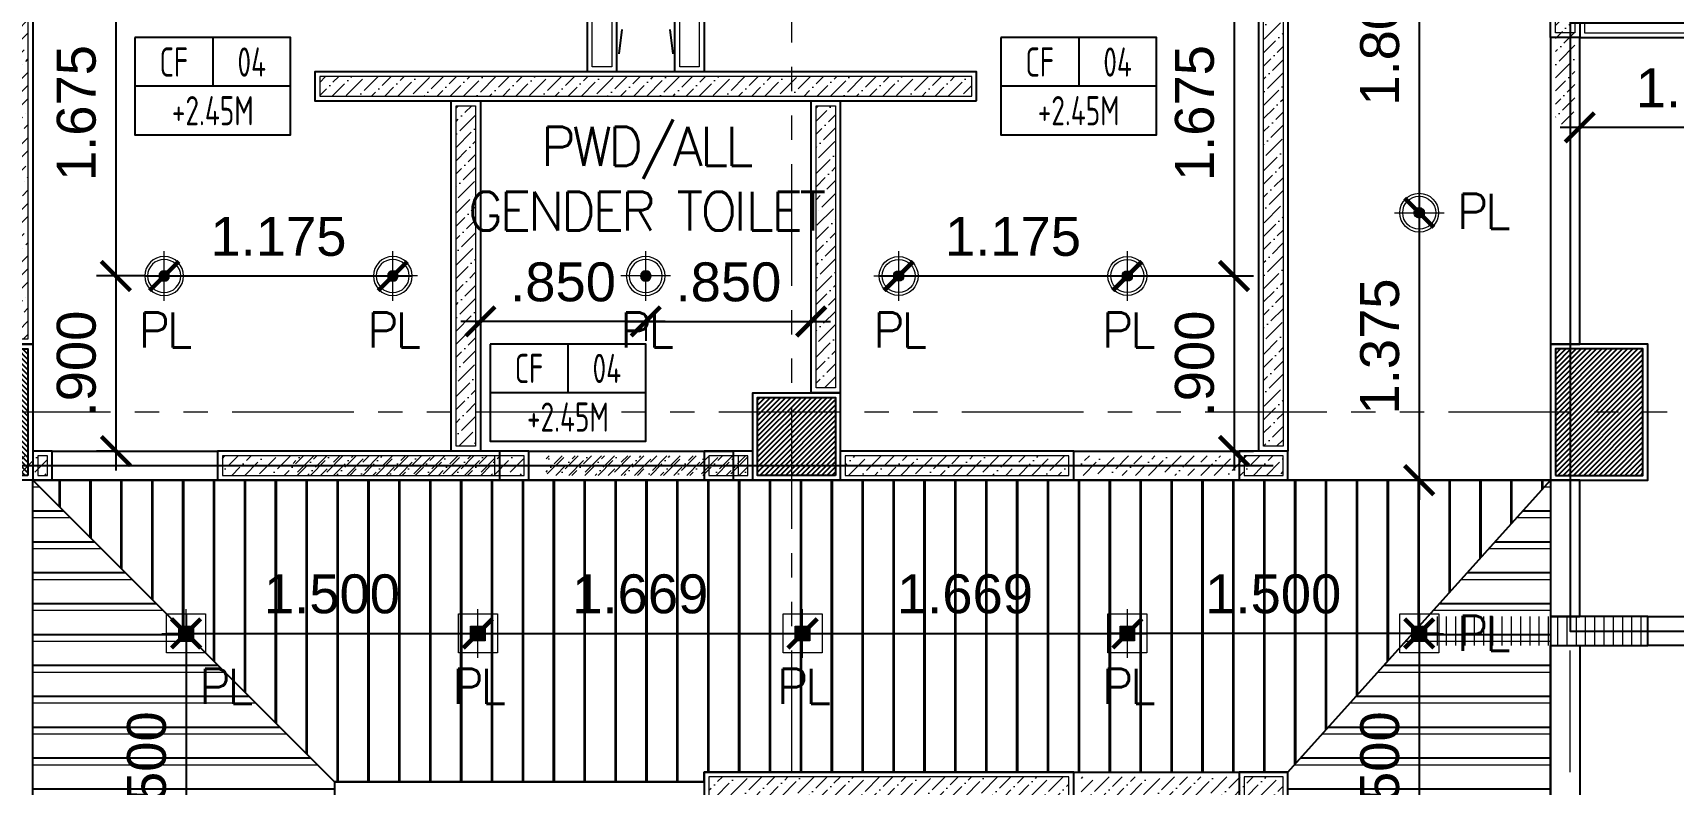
# Model space of a CAD drawing. Header units: metres. Extents: x -12400 to 1, y 0 to 106422.
# Drawn here: x -12153.85 to -12145.42, y 106348.32 to 106352.19 of the extents above; entities that cross this region are included whole.
import ezdxf
from ezdxf.enums import TextEntityAlignment as Align

# ---------------------------------------------------------------- set-up
doc = ezdxf.new("R2010")
doc.units = ezdxf.units.M
doc.header["$PDMODE"] = 35
doc.linetypes.add('PHANTOM2', pattern=[1.25, 0.625, -0.125, 0.125, -0.125, 0.125, -0.125])
for name, color, linetype, lineweight in [('A-DIM-100', 8, 'Continuous', 0), ('DIM 001', 251, 'Continuous', 13), ('HATCH', 250, 'Continuous', 5), ('LAYOUT', 1, 'Continuous', 20), ('LF 001', 51, 'Continuous', 20)]:
    doc.layers.add(name, color=color, linetype=linetype, lineweight=lineweight)
for name, color, linetype in [('C-SCHED', 1, 'Continuous'), ('E_FIX_LIGHT1', 2, 'Continuous'), ('lighting', 1, 'Continuous'), ('stone', 15, 'Continuous'), ('txt', 2, 'Continuous'), ('WALL', 7, 'Continuous')]:
    doc.layers.add(name, color=color, linetype=linetype)
doc.layers.add('GUIDELINES', color=206, linetype='Continuous', plot=False)
doc.styles.add('architxt', font='architxt.shx', dxfattribs={"width": 0.8})
doc.styles.add('DIMTXT-100', font='arial.ttf')
doc.styles.add('swis721', font='swiss.ttf')
doc.styles.add('T.25', font='romans.shx', dxfattribs={"height": 0.2})
doc.dimstyles.new('D-100', dxfattribs={"dimtxt": 0.2, "dimasz": 0.15, "dimexe": 0.1, "dimexo": 0.1, "dimgap": 0.1, "dimtad": 1, "dimdec": 3, "dimzin": 4, "dimdsep": 46, "dimtxsty": 'DIMTXT-100', "dimblk": 'ARCHTICK', "dimcen": 0.2, "dimdle": 0.1, "dimclrd": 8, "dimclre": 8, "dimclrt": 2, "dimadec": 0, "dimazin": 1, "dimtfac": 1, "dimtdec": 3, "dimtofl": 0, "dimtmove": 2, "dimatfit": 3, "dimfxl": 1, "dimarcsym": 0})
doc.dimstyles.new('DIM 200', dxfattribs={"dimtxt": 200, "dimasz": 1, "dimexe": 0, "dimexo": 40, "dimgap": 50, "dimtad": 1, "dimtoh": 1, "dimdec": 0, "dimlfac": 2, "dimtxsty": 'swis721', "dimblk": 'CIR', "dimcen": 0, "dimclrd": 155, "dimclre": 155, "dimclrt": 4, "dimadec": 0, "dimazin": 0, "dimtfac": 1, "dimtdec": 0, "dimtix": 1, "dimtmove": 1, "dimatfit": 3, "dimldrblk": 'CIR', "dimfxl": 0, "dimarcsym": 0})
pattern_1 = [(45, (12093.72419, -106406.766595), (0.02525697034, 0.092608891249), [0.1190625, -0.0238125, 0, -0.0238125])]
pattern_2 = [(90, (12032.95574, -106307.64346), (-0.15875, 0), [])]
pattern_3 = [(180, (12033.15182, -106307.64346), (-1e-17, -0.15875), [])]

# ---------------------------------------------------------------- blocks, each defined once
blk = doc.blocks.new('CIR')
at = {"color": 4}
blk.add_circle((0, 0), 50, dxfattribs=at)
blk = doc.blocks.new('A$C1B753C5A')
at = {"layer": 'WALL'}
h = blk.add_hatch(dxfattribs=at)
h.set_pattern_fill('ANSI31', color=250, scale=0.15)
h.set_pattern_definition([(45, (-1494.388103, 303.067724), (-0.01325825215, 0.01325825215), [])])
h.paths.add_polyline_path([(0.475, 0.675), (0.025, 0.675), (0.025, 0.025), (0.475, 0.025)])
at = {"color": 7}
blk.add_lwpolyline([(0, 0), (0.5, 0), (0.5, 0.7), (0, 0.7)], close=True, dxfattribs=at)
at = {"layer": 'stone', "color": 5}
blk.add_lwpolyline([(0.025, 0.025), (0.475, 0.025), (0.475, 0.675), (0.025, 0.675)], close=True, dxfattribs=at)
blk = doc.blocks.new('COLUMNS2F')
at = {"layer": 'WALL'}
h = blk.add_hatch(dxfattribs=at)
h.set_pattern_fill('ANSI31', color=250, scale=0.15)
h.set_pattern_definition([(45, (-1563.750208, 228.420836), (-0.0132582521472, 0.0132582521472), [])])
h.paths.add_polyline_path([(-12149.7294, 106338.925), (-12149.7294, 106339.325), (-12150.1294, 106339.325), (-12150.1294, 106338.925)])
at = {"color": 7}
blk.add_lwpolyline([(-12149.7044, 106338.9), (-12150.1544, 106338.9), (-12150.1544, 106339.35), (-12149.7044, 106339.35)], close=True, dxfattribs=at)
at = {"layer": 'stone', "color": 5}
blk.add_lwpolyline([(-12149.7294, 106338.925), (-12150.1294, 106338.925), (-12150.1294, 106339.325), (-12149.7294, 106339.325)], close=True, dxfattribs=at)
at = {"xscale": -1}
blk.add_blockref('A$C1B753C5A', (-12153.8544, 106338.9), dxfattribs=at)
blk.add_blockref('A$C1B753C5A', (-12146.0544, 106338.9))
blk = doc.blocks.new('*U1218')
at = {"layer": 'HATCH'}
h = blk.add_hatch(dxfattribs=at)
h.set_pattern_fill('ANSI31', color=256, scale=0.015, angle=45)
h.set_pattern_definition([(90, (12091.77419, -106406.416595), (-0.047625, 0), [])])
h.paths.add_polyline_path([(-0.5875, 0.15), (-0.5875, 0), (0.5, 0), (0.5, 0.15)])
at = {"color": 3}
blk.add_lwpolyline([(0.5, 0), (0.5, 0.15), (0, 0.15), (0, 0)], close=True, dxfattribs=at)
blk = doc.blocks.new('*U1748')
at = {"layer": 'HATCH'}
h = blk.add_hatch(dxfattribs=at)
h.set_pattern_fill('ANSI36', color=256, scale=0.015)
h.set_pattern_definition([(45, (12092.77419, -106406.766595), (0.02525697034, 0.092608891249), [0.1190625, -0.0238125, 0, -0.0238125])])
h.paths.add_polyline_path([(0.025, 0.125), (0.025, 0.025), (1.475, 0.025), (1.475, 0.125)])
at = {"color": 4}
blk.add_lwpolyline([(1.5, 0), (1.5, 0.15), (0, 0.15), (0, 0)], close=True, dxfattribs=at)
at = {"layer": 'HATCH'}
blk.add_lwpolyline([(1.475, 0.025), (1.475, 0.125), (0.025, 0.125), (0.025, 0.025)], close=True, dxfattribs=at)
blk = doc.blocks.new('*U1735')
at = {"layer": 'HATCH'}
h = blk.add_hatch(dxfattribs=at)
h.set_pattern_fill('ANSI36', color=256, scale=0.015)
h.set_pattern_definition([(45, (12093.07419, -106406.766595), (0.02525697034, 0.092608891249), [0.1190625, -0.0238125, 0, -0.0238125])])
h.paths.add_polyline_path([(0.025, 0.125), (0.025, 0.025), (1.775, 0.025), (1.775, 0.125)])
at = {"color": 4}
blk.add_lwpolyline([(1.8, 0), (1.8, 0.15), (0, 0.15), (0, 0)], close=True, dxfattribs=at)
at = {"layer": 'HATCH'}
blk.add_lwpolyline([(1.775, 0.025), (1.775, 0.125), (0.025, 0.125), (0.025, 0.025)], close=True, dxfattribs=at)
blk = doc.blocks.new('*U1732')
at = {"layer": 'HATCH'}
h = blk.add_hatch(dxfattribs=at)
h.set_pattern_fill('ANSI36', color=256, scale=0.015)
h.set_pattern_definition([(45, (12095.67419, -106406.766595), (0.02525697034, 0.092608891249), [0.1190625, -0.0238125, 0, -0.0238125])])
h.paths.add_polyline_path([(0.025, 0.125), (0.025, 0.025), (4.375, 0.025), (4.375, 0.125)])
at = {"color": 4}
blk.add_lwpolyline([(4.4, 0), (4.4, 0.15), (0, 0.15), (0, 0)], close=True, dxfattribs=at)
at = {"layer": 'HATCH'}
blk.add_lwpolyline([(4.375, 0.025), (4.375, 0.125), (0.025, 0.125), (0.025, 0.025)], close=True, dxfattribs=at)
blk = doc.blocks.new('*U1733')
at = {"layer": 'HATCH'}
h = blk.add_hatch(dxfattribs=at)
h.set_pattern_fill('ANSI36', color=256, scale=0.015)
h.set_pattern_definition([(45, (12092.47419, -106406.766595), (0.02525697034, 0.092608891249), [0.1190625, -0.0238125, 0, -0.0238125])])
h.paths.add_polyline_path([(0.025, 0.125), (0.025, 0.025), (1.175, 0.025), (1.175, 0.125)])
at = {"color": 4}
blk.add_lwpolyline([(1.2, 0), (1.2, 0.15), (0, 0.15), (0, 0)], close=True, dxfattribs=at)
at = {"layer": 'HATCH'}
blk.add_lwpolyline([(1.175, 0.025), (1.175, 0.125), (0.025, 0.125), (0.025, 0.025)], close=True, dxfattribs=at)
blk = doc.blocks.new('*U611')
at = {"layer": 'HATCH'}
h = blk.add_hatch(dxfattribs=at)
h.set_pattern_fill('ANSI36', color=256, scale=0.015)
h.set_pattern_definition([(45, (12091.52419, -106406.766595), (0.02525697034, 0.092608891249), [0.1190625, -0.0238125, 0, -0.0238125])])
h.paths.add_polyline_path([(-0.8125, 0.125), (-0.8125, 0.025), (0.225, 0.025), (0.225, 0.125)])
at = {"color": 4}
blk.add_lwpolyline([(0.25, 0), (0.25, 0.15), (0, 0.15), (0, 0)], close=True, dxfattribs=at)
at = {"layer": 'HATCH'}
blk.add_lwpolyline([(0.225, 0.025), (0.225, 0.125), (0.025, 0.125), (0.025, 0.025)], close=True, dxfattribs=at)
blk = doc.blocks.new('*U1220')
at = {"layer": 'HATCH'}
h = blk.add_hatch(dxfattribs=at)
h.set_pattern_fill('ANSI36', color=256, scale=0.015)
h.set_pattern_definition(pattern_1)
h.paths.add_polyline_path([(1.3875, 0.125), (1.3875, 0.025), (2.425, 0.025), (2.425, 0.125)])
at = {"color": 4}
blk.add_lwpolyline([(2.45, 0), (2.45, 0.15), (0, 0.15), (0, 0)], close=True, dxfattribs=at)
at = {"layer": 'HATCH'}
blk.add_lwpolyline([(2.425, 0.025), (2.425, 0.125), (0.025, 0.125), (0.025, 0.025)], close=True, dxfattribs=at)
blk = doc.blocks.new('*U1214')
at = {"layer": 'HATCH'}
h = blk.add_hatch(dxfattribs=at)
h.set_pattern_fill('ANSI36', color=256, scale=0.015)
h.set_pattern_definition(pattern_1)
h.paths.add_polyline_path([(1.3875, 0.125), (1.3875, 0.025), (2.425, 0.025), (2.425, 0.125)])
at = {"color": 4}
blk.add_lwpolyline([(2.45, 0), (2.45, 0.15), (0, 0.15), (0, 0)], close=True, dxfattribs=at)
at = {"layer": 'HATCH'}
blk.add_lwpolyline([(2.425, 0.025), (2.425, 0.125), (0.025, 0.125), (0.025, 0.025)], close=True, dxfattribs=at)
blk = doc.blocks.new('*U1734')
at = {"layer": 'HATCH'}
h = blk.add_hatch(dxfattribs=at)
h.set_pattern_fill('ANSI36', color=256, scale=0.015)
h.set_pattern_definition([(45, (12094.67419, -106406.766595), (0.02525697034, 0.092608891249), [0.1190625, -0.0238125, 0, -0.0238125])])
h.paths.add_polyline_path([(0.025, 0.125), (0.025, 0.025), (3.375, 0.025), (3.375, 0.125)])
at = {"color": 4}
blk.add_lwpolyline([(3.4, 0), (3.4, 0.15), (0, 0.15), (0, 0)], close=True, dxfattribs=at)
at = {"layer": 'HATCH'}
blk.add_lwpolyline([(3.375, 0.025), (3.375, 0.125), (0.025, 0.125), (0.025, 0.025)], close=True, dxfattribs=at)
blk = doc.blocks.new('*U1215')
at = {"layer": 'HATCH'}
h = blk.add_hatch(dxfattribs=at)
h.set_pattern_fill('ANSI36', color=256, scale=0.015)
h.set_pattern_definition([(45, (12092.72419, -106406.766595), (0.02525697034, 0.092608891249), [0.1190625, -0.0238125, 0, -0.0238125])])
h.paths.add_polyline_path([(0.3875, 0.125), (0.3875, 0.025), (1.425, 0.025), (1.425, 0.125)])
at = {"color": 4}
blk.add_lwpolyline([(1.45, 0), (1.45, 0.15), (0, 0.15), (0, 0)], close=True, dxfattribs=at)
at = {"layer": 'HATCH'}
blk.add_lwpolyline([(1.425, 0.025), (1.425, 0.125), (0.025, 0.125), (0.025, 0.025)], close=True, dxfattribs=at)
blk = doc.blocks.new('*U615')
at = {"layer": 'HATCH'}
h = blk.add_hatch(dxfattribs=at)
h.set_pattern_fill('ANSI36', color=256, scale=0.015)
h.set_pattern_definition([(45, (12091.37419, -106406.766595), (0.02525697034, 0.092608891249), [0.1190625, -0.0238125, 0, -0.0238125])])
h.paths.add_polyline_path([(-0.9625, 0.125), (-0.9625, 0.025), (0.075, 0.025), (0.075, 0.125)])
at = {"color": 4}
blk.add_lwpolyline([(0.1, 0), (0.1, 0.15), (0, 0.15), (0, 0)], close=True, dxfattribs=at)
at = {"layer": 'HATCH'}
blk.add_lwpolyline([(0.075, 0.025), (0.075, 0.125), (0.025, 0.125), (0.025, 0.025)], close=True, dxfattribs=at)
blk = doc.blocks.new('*U1966')
at = {"layer": 'HATCH'}
h = blk.add_hatch(dxfattribs=at)
h.set_pattern_fill('ANSI36', color=256, scale=0.015)
h.set_pattern_definition([(45, (12095.32419, -106406.766595), (0.02525697034, 0.092608891249), [0.1190625, -0.0238125, 0, -0.0238125])])
h.paths.add_polyline_path([(0.025, 0.125), (0.025, 0.025), (4.025, 0.025), (4.025, 0.125)])
at = {"color": 4}
blk.add_lwpolyline([(4.05, 0), (4.05, 0.15), (0, 0.15), (0, 0)], close=True, dxfattribs=at)
at = {"layer": 'HATCH'}
blk.add_lwpolyline([(4.025, 0.025), (4.025, 0.125), (0.025, 0.125), (0.025, 0.025)], close=True, dxfattribs=at)
blk = doc.blocks.new('*U1224')
at = {"layer": 'HATCH'}
h = blk.add_hatch(dxfattribs=at)
h.set_pattern_fill('ANSI36', color=256, scale=0.015)
h.set_pattern_definition([(45, (12095.79919, -106406.766595), (0.02525697034, 0.092608891249), [0.1190625, -0.0238125, 0, -0.0238125])])
h.paths.add_polyline_path([(3.4625, 0.125), (3.4625, 0.025), (4.5, 0.025), (4.5, 0.125)])
at = {"color": 4}
blk.add_lwpolyline([(4.525, 0), (4.525, 0.15), (0, 0.15), (0, 0)], close=True, dxfattribs=at)
at = {"layer": 'HATCH'}
blk.add_lwpolyline([(4.5, 0.025), (4.5, 0.125), (0.025, 0.125), (0.025, 0.025)], close=True, dxfattribs=at)
blk = doc.blocks.new('*U1213')
at = {"layer": 'HATCH'}
h = blk.add_hatch(dxfattribs=at)
h.set_pattern_fill('ANSI36', color=256, scale=0.015)
h.set_pattern_definition([(45, (12091.89119, -106406.766595), (0.02525697034, 0.092608891249), [0.1190625, -0.0238125, 0, -0.0238125])])
h.paths.add_polyline_path([(-0.4455, 0.125), (-0.4455, 0.025), (0.592, 0.025), (0.592, 0.125)])
at = {"color": 4}
blk.add_lwpolyline([(0.617, 0), (0.617, 0.15), (0, 0.15), (0, 0)], close=True, dxfattribs=at)
at = {"layer": 'HATCH'}
blk.add_lwpolyline([(0.592, 0.025), (0.592, 0.125), (0.025, 0.125), (0.025, 0.025)], close=True, dxfattribs=at)
blk = doc.blocks.new('*U1736')
at = {"layer": 'HATCH'}
h = blk.add_hatch(dxfattribs=at)
h.set_pattern_fill('ANSI36', color=256, scale=0.015)
h.set_pattern_definition([(45, (12092.87419, -106406.766595), (0.02525697034, 0.092608891249), [0.1190625, -0.0238125, 0, -0.0238125])])
h.paths.add_polyline_path([(0.025, 0.125), (0.025, 0.025), (1.575, 0.025), (1.575, 0.125)])
at = {"color": 4}
blk.add_lwpolyline([(1.6, 0), (1.6, 0.15), (0, 0.15), (0, 0)], close=True, dxfattribs=at)
at = {"layer": 'HATCH'}
blk.add_lwpolyline([(1.575, 0.025), (1.575, 0.125), (0.025, 0.125), (0.025, 0.025)], close=True, dxfattribs=at)
blk = doc.blocks.new('*U1749')
at = {"layer": 'HATCH'}
h = blk.add_hatch(dxfattribs=at)
h.set_pattern_fill('ANSI36', color=256, scale=0.015)
h.set_pattern_definition([(45, (12093.17419, -106406.766595), (0.02525697034, 0.092608891249), [0.1190625, -0.0238125, 0, -0.0238125])])
h.paths.add_polyline_path([(0.025, 0.125), (0.025, 0.025), (1.875, 0.025), (1.875, 0.125)])
at = {"color": 4}
blk.add_lwpolyline([(1.9, 0), (1.9, 0.15), (0, 0.15), (0, 0)], close=True, dxfattribs=at)
at = {"layer": 'HATCH'}
blk.add_lwpolyline([(1.875, 0.025), (1.875, 0.125), (0.025, 0.125), (0.025, 0.025)], close=True, dxfattribs=at)
blk = doc.blocks.new('*U1961')
at = {"layer": 'LF 001', "lineweight": 20, "ltscale": 1500}
blk.add_hatch(color=256, dxfattribs=at).paths.add_polyline_path([(-0.0375, 0.0375), (0.0375, 0.0375), (0.0375, -0.0375), (-0.0375, -0.0375)])
at = {"layer": 'LF 001', "ltscale": 1500}
blk.add_lwpolyline([(-0.1, 0.1), (0.1, 0.1), (0.1, -0.1), (-0.1, -0.1)], close=True, dxfattribs=at)
at = {"layer": 'LF 001', "color": 76, "lineweight": 18, "ltscale": 1500}
for points in [[(0, 0.125), (0, -0.125)], [(-0.125, 0), (0.125, 0)]]:
    blk.add_lwpolyline(points, dxfattribs=at)
at = {"layer": 'LF 001', "lineweight": 20, "ltscale": 1500}
blk.add_lwpolyline([(-0.0375, 0.0375), (0.0375, 0.0375), (0.0375, -0.0375), (-0.0375, -0.0375)], close=True, dxfattribs=at)
blk = doc.blocks.new('A$Ce30c4869')
h = blk.add_hatch()
h.set_pattern_fill('ANSI31', color=8, scale=0.05, angle=45)
h.set_pattern_definition(pattern_2)
h.paths.add_polyline_path([(18, 14.25), (10.2, 14.25), (11.75, 12.7), (13.65, 12.7), (13.65, 12.75), (16.65, 12.75)])
h = blk.add_hatch()
h.set_pattern_fill('ANSI31', color=8, scale=0.05, angle=135)
h.set_pattern_definition(pattern_3)
h.paths.add_polyline_path([(18, 14.25), (16.65, 12.75), (16.65, 8.3), (18, 6.45)])
h.paths.add_polyline_path([(11.75, 12.7), (10.2, 14.25), (10.2, 6.45), (11.75, 8.35)])
at = {"color": 8, "linetype": 'PHANTOM2'}
for points in [[(13.2, 18.8), (13.5, 16.35)], [(13.5, 18.8), (13.2, 16.35)]]:
    blk.add_lwpolyline(points, dxfattribs=at)
at = {"color": 1}
for points in [[(18.15, 16.525), (18, 16.525), (18, 14.95), (18.15, 14.95)], [(10.3, 14.4), (11.15, 14.4), (11.15, 14.25), (10.3, 14.25)], [(12.75, 14.4), (13.8, 14.4), (13.8, 14.25), (12.75, 14.25)], [(15.55, 14.4), (16.4, 14.4), (16.4, 14.25), (15.55, 14.25)], [(10.2, 14.25), (18, 14.25), (18, 6.45), (10.2, 6.45)], [(18.15, 14.25), (18, 14.25), (18, 13.55), (18.15, 13.55)], [(18.15, 14.25), (18, 14.25), (18, 13.55), (18.15, 13.55)], [(18.5, 13.55), (19.35, 13.55), (19.35, 13.4), (18.5, 13.4)], [(18, 13.4), (18.15, 13.4), (18.15, 10.7), (18, 10.7)], [(15.55, 12.75), (16.4, 12.75), (16.4, 12.6), (15.55, 12.6)]]:
    blk.add_lwpolyline(points, close=True, dxfattribs=at)
at = {"color": 8}
for points in [[(10.2, 14.25), (11.75, 12.7), (13.65, 12.7), (13.65, 12.75), (16.65, 12.75), (18, 14.25)], [(11.75, 8.35), (10.2, 6.45), (10.2, 14.25), (11.75, 12.7)], [(18, 14.25), (18, 6.45), (16.65, 8.3), (16.65, 12.75)]]:
    blk.add_lwpolyline(points, close=True, dxfattribs=at)
at = {"color": 1, "linetype": 'Continuous', "ltscale": 0.05}
blk.add_lwpolyline([(13.65, 12.7), (11.75, 12.7), (11.75, 8.35), (13.65, 8.35)], dxfattribs=at)
at = {"layer": 'GUIDELINES'}
blk.add_lwpolyline([(22.6, 16.6), (18.1, 16.6), (18.1, 13.475), (22.6, 13.475)], close=True, dxfattribs=at)
blk.add_lwpolyline([(10.125, 14.325), (16.575, 14.325)], dxfattribs=at)
for name, p in [('COLUMNS2F', (12164.0544, -106324.65)), ('*U1224', (18.15, 16.525)), ('*U1734', (11.65, 16.2)), ('*U615', (10.2, 14.25)), ('*U615', (10.2, 14.25)), ('*U1215', (11.15, 14.25)), ('*U1736', (11.15, 14.25)), ('*U611', (13.65, 14.25)), ('*U615', (13.8, 14.25)), ('*U1733', (14.35, 14.25)), ('*U1733', (14.35, 14.25)), ('*U611', (16.4, 14.25)), ('*U611', (16.4, 14.25)), ('*U1218', (18, 13.4)), ('*U1749', (13.65, 12.6)), ('*U611', (16.4, 12.6))]:
    blk.add_blockref(name, p)
at = {"xscale": -1, "rotation": 270}
for name, p in [('*U1966', (10.05, 14.95)), ('*U1220', (13.05, 16.35)), ('*U1214', (13.5, 16.35)), ('*U1732', (16.5, 14.4)), ('*U1213', (18, 16.525)), ('*U1735', (12.35, 14.4)), ('*U1748', (14.2, 14.7))]:
    blk.add_blockref(name, p, dxfattribs=at)
at = {"layer": 'E_FIX_LIGHT1', "rotation": 90}
for p in [(10.9875, 13.4625), (12.4875, 13.4625), (14.1562, 13.4625), (15.825, 13.4625), (17.325, 13.4625)]:
    blk.add_blockref('*U1961', p, dxfattribs=at)
blk = doc.blocks.new('L1')
at = {"layer": 'LF 001', "lineweight": 20, "ltscale": 1500}
h = blk.add_hatch(color=256, dxfattribs=at)
edge = h.paths.add_edge_path()
edge.add_arc((0, 0), 0.0319, 0, 360)
at = {"layer": 'LF 001', "ltscale": 1500}
blk.add_lwpolyline([(-0.1, 0, -1), (0.1, 0, -1)], format="xyb", close=True, dxfattribs=at)
at = {"layer": 'LF 001', "color": 76, "lineweight": 18, "ltscale": 1500}
for points in [[(0, 0.15), (0, -0.15)], [(-0.15, 0), (0.15, 0)]]:
    blk.add_lwpolyline(points, dxfattribs=at)
at = {"layer": 'LF 001', "lineweight": 20, "ltscale": 1500}
blk.add_circle((0, 0), 0.0319, dxfattribs=at)
blk = doc.blocks.new('LO')
at = {"layer": 'LAYOUT', "xscale": 1000, "yscale": 1000, "zscale": 1000}
blk.add_blockref('L1', (0, 0), dxfattribs=at)
blk = doc.blocks.new('*U1960')
at = {"layer": 'LF 001', "ltscale": 1500}
blk.add_circle((0, 0), 0.0999, dxfattribs=at)
at = {"layer": 'lighting', "xscale": 0.0008492979043710491, "yscale": 0.0008492979043710491, "zscale": 0.0008492979043710491}
blk.add_blockref('LO', (0, 0), dxfattribs=at)
blk = doc.blocks.new('A$C1aea4ed3')
h = blk.add_hatch()
h.set_pattern_fill('ANSI31', color=8, scale=0.05, angle=45)
h.set_pattern_definition(pattern_2)
h.paths.add_polyline_path([(18, 14.25), (10.2, 14.25), (11.75, 12.7), (13.65, 12.7), (13.65, 12.75), (16.65, 12.75)])
h = blk.add_hatch()
h.set_pattern_fill('ANSI31', color=8, scale=0.05, angle=135)
h.set_pattern_definition(pattern_3)
h.paths.add_polyline_path([(18, 14.25), (16.65, 12.75), (16.65, 8.3), (18, 6.45)])
h.paths.add_polyline_path([(11.75, 12.7), (10.2, 14.25), (10.2, 6.45), (11.75, 8.35)])
at = {"color": 8}
blk.add_lwpolyline([(10.2, 14.25), (11.75, 12.7), (13.65, 12.7), (13.65, 12.75), (16.65, 12.75), (18, 14.25)], close=True, dxfattribs=at)
at = {"layer": 'E_FIX_LIGHT1', "rotation": 90}
for name, p in [('*U1960', (17.325, 15.625)), ('*U1960', (14.65, 15.3)), ('*U1960', (15.825, 15.3)), ('*U1961', (10.9875, 13.4625)), ('*U1961', (12.4875, 13.4625)), ('*U1961', (14.1562, 13.4625)), ('*U1961', (15.825, 13.4625)), ('*U1961', (17.325, 13.4625))]:
    blk.add_blockref(name, p, dxfattribs=at)
at = {"layer": 'E_FIX_LIGHT1', "xscale": -1, "rotation": 270}
for p in [(10.875, 15.3), (12.05, 15.3), (13.35, 15.3)]:
    blk.add_blockref('*U1960', p, dxfattribs=at)
at = {"layer": 'txt', "color": 6, "linetype": 'Continuous', "char_height": 0.18, "attachment_point": 5, "style": 'T.25'}
for insert in [(17.65, 15.6324), (10.875, 15.0226), (12.05, 15.0226), (13.35, 15.0226), (14.65, 15.0226), (15.825, 15.0226), (17.65, 13.4625), (11.1875, 13.1902), (12.4875, 13.1902), (14.1562, 13.1902), (15.825, 13.1902)]:
    blk.add_mtext_dynamic_manual_height_columns('{\\T0.9;PL}', width=0.645305, gutter_width=0.001, heights=[0], dxfattribs=dict(at, insert=insert))
blk = doc.blocks.new('_ArchTick')
at = {"color": 0, "linetype": 'ByBlock', "const_width": 0.15}
blk.add_lwpolyline([(-0.5, -0.5), (0.5, 0.5)], dxfattribs=at)
blk = doc.blocks.new('*D1282')
at = {"layer": 'DEFPOINTS', "color": 0, "transparency": 16777216}
for p in [(-12145.9044, 106351.7001), (-12145.9044, 106351.374), (-12144.6294, 106351.274)]:
    blk.add_point(p, dxfattribs=at)
at = {"layer": 'DIM 001', "color": 8, "lineweight": -2, "transparency": 16777216}
for p, q in [((-12145.9044, 106351.474), (-12145.9044, 106351.8001)), ((-12144.6294, 106351.374), (-12144.6294, 106351.8001)), ((-12144.5294, 106351.7001), (-12146.0044, 106351.7001))]:
    blk.add_line(p, q, dxfattribs=at)
at = {"layer": 'DIM 001', "color": 8, "lineweight": -2, "transparency": 16777216, "xscale": 0.15, "yscale": 0.15, "zscale": 0.15, "rotation": 180}
blk.add_blockref('_ArchTick', (-12145.9044, 106351.7001), dxfattribs=at)
at = {"layer": 'DIM 001', "color": 8, "lineweight": -2, "transparency": 16777216, "xscale": 0.15, "yscale": 0.15, "zscale": 0.15}
blk.add_blockref('_ArchTick', (-12144.6294, 106351.7001), dxfattribs=at)
at = {"layer": 'DIM 001', "color": 2, "transparency": 16777216, "insert": (-12145.2669, 106351.9023), "char_height": 0.2, "attachment_point": 5, "style": 'DIMTXT-100'}
blk.add_mtext('1.275', dxfattribs=at)
blk = doc.blocks.new('*D1329')
at = {"layer": 'DEFPOINTS', "color": 0, "transparency": 16777216}
for p in [(-12153.1794, 106352.6115), (-12153.4277, 106350.9365), (-12153.1794, 106350.9365)]:
    blk.add_point(p, dxfattribs=at)
at = {"layer": 'DIM 001', "color": 8, "lineweight": -2, "transparency": 16777216}
for p, q in [((-12153.4277, 106352.7115), (-12153.4277, 106350.8365)), ((-12153.2794, 106352.6115), (-12153.5277, 106352.6115)), ((-12153.2794, 106350.9365), (-12153.5277, 106350.9365))]:
    blk.add_line(p, q, dxfattribs=at)
at = {"layer": 'DIM 001', "color": 8, "lineweight": -2, "transparency": 16777216, "xscale": 0.15, "yscale": 0.15, "zscale": 0.15}
for p, rotation in [((-12153.4277, 106352.6115), 90), ((-12153.4277, 106350.9365), 270)]:
    blk.add_blockref('_ArchTick', p, dxfattribs=dict(at, rotation=rotation))
at = {"layer": 'DIM 001', "color": 2, "transparency": 16777216, "insert": (-12153.6298, 106351.774), "char_height": 0.2, "attachment_point": 5, "rotation": 90, "style": 'DIMTXT-100'}
blk.add_mtext('1.675', dxfattribs=at)
blk = doc.blocks.new('*D1330')
at = {"layer": 'DEFPOINTS', "color": 0, "transparency": 16777216}
for p in [(-12153.1794, 106350.9365), (-12153.4277, 106350.0365), (-12153.3294, 106350.0365)]:
    blk.add_point(p, dxfattribs=at)
at = {"layer": 'DIM 001', "color": 8, "lineweight": -2, "transparency": 16777216}
for p, q in [((-12153.4277, 106351.0365), (-12153.4277, 106349.9365)), ((-12153.2794, 106350.9365), (-12153.5277, 106350.9365)), ((-12153.4294, 106350.0365), (-12153.5277, 106350.0365))]:
    blk.add_line(p, q, dxfattribs=at)
at = {"layer": 'DIM 001', "color": 8, "lineweight": -2, "transparency": 16777216, "xscale": 0.15, "yscale": 0.15, "zscale": 0.15}
for p, rotation in [((-12153.4277, 106350.9365), 90), ((-12153.4277, 106350.0365), 270)]:
    blk.add_blockref('_ArchTick', p, dxfattribs=dict(at, rotation=rotation))
at = {"layer": 'DIM 001', "color": 2, "transparency": 16777216, "insert": (-12153.6298, 106350.4865), "char_height": 0.2, "attachment_point": 5, "rotation": 90, "style": 'DIMTXT-100'}
blk.add_mtext('.900', dxfattribs=at)
blk = doc.blocks.new('*D1253')
at = {"layer": 'DEFPOINTS', "color": 0, "transparency": 16777216}
for p in [(-12148.2294, 106352.6115), (-12148.2294, 106350.9365), (-12147.6812, 106350.9365)]:
    blk.add_point(p, dxfattribs=at)
at = {"layer": 'DIM 001', "color": 8, "lineweight": -2, "transparency": 16777216}
for p, q in [((-12147.6812, 106352.7115), (-12147.6812, 106350.8365)), ((-12148.1294, 106352.6115), (-12147.5812, 106352.6115)), ((-12148.1294, 106350.9365), (-12147.5812, 106350.9365))]:
    blk.add_line(p, q, dxfattribs=at)
at = {"layer": 'DIM 001', "color": 8, "lineweight": -2, "transparency": 16777216, "xscale": 0.15, "yscale": 0.15, "zscale": 0.15}
for p, rotation in [((-12147.6812, 106352.6115), 90), ((-12147.6812, 106350.9365), 270)]:
    blk.add_blockref('_ArchTick', p, dxfattribs=dict(at, rotation=rotation))
at = {"layer": 'DIM 001', "color": 2, "transparency": 16777216, "insert": (-12147.8833, 106351.774), "char_height": 0.2, "attachment_point": 5, "rotation": 90, "style": 'DIMTXT-100'}
blk.add_mtext('1.675', dxfattribs=at)
blk = doc.blocks.new('*D1254')
at = {"layer": 'DEFPOINTS', "color": 0, "transparency": 16777216}
for p in [(-12148.2294, 106350.9365), (-12148.0794, 106350.0365), (-12147.6812, 106350.0365)]:
    blk.add_point(p, dxfattribs=at)
at = {"layer": 'DIM 001', "color": 8, "lineweight": -2, "transparency": 16777216}
for p, q in [((-12147.6812, 106351.0365), (-12147.6812, 106349.9365)), ((-12148.1294, 106350.9365), (-12147.5812, 106350.9365)), ((-12147.9794, 106350.0365), (-12147.5812, 106350.0365))]:
    blk.add_line(p, q, dxfattribs=at)
at = {"layer": 'DIM 001', "color": 8, "lineweight": -2, "transparency": 16777216, "xscale": 0.15, "yscale": 0.15, "zscale": 0.15}
for p, rotation in [((-12147.6812, 106350.9365), 90), ((-12147.6812, 106350.0365), 270)]:
    blk.add_blockref('_ArchTick', p, dxfattribs=dict(at, rotation=rotation))
at = {"layer": 'DIM 001', "color": 2, "transparency": 16777216, "insert": (-12147.8833, 106350.4865), "char_height": 0.2, "attachment_point": 5, "rotation": 90, "style": 'DIMTXT-100'}
blk.add_mtext('.900', dxfattribs=at)
blk = doc.blocks.new('*D1332')
at = {"layer": 'DEFPOINTS', "color": 0, "transparency": 16777216}
for p in [(-12146.7294, 106353.0615), (-12146.7294, 106351.2615), (-12146.7294, 106351.2615)]:
    blk.add_point(p, dxfattribs=at)
at = {"layer": 'DIM 001', "color": 8, "lineweight": -2, "transparency": 16777216}
blk.add_line((-12146.7294, 106353.1615), (-12146.7294, 106351.1615), dxfattribs=at)
at = {"layer": 'DIM 001', "color": 8, "lineweight": -2, "transparency": 16777216, "xscale": 0.15, "yscale": 0.15, "zscale": 0.15}
for p, rotation in [((-12146.7294, 106353.0615), 90), ((-12146.7294, 106351.2615), 270)]:
    blk.add_blockref('_ArchTick', p, dxfattribs=dict(at, rotation=rotation))
at = {"layer": 'DIM 001', "color": 2, "transparency": 16777216, "insert": (-12146.9315, 106352.1615), "char_height": 0.2, "attachment_point": 5, "rotation": 90, "style": 'DIMTXT-100'}
blk.add_mtext('1.800', dxfattribs=at)
blk = doc.blocks.new('*D1333')
at = {"layer": 'DEFPOINTS', "color": 0, "transparency": 16777216}
for p in [(-12146.7294, 106351.2615), (-12146.7294, 106349.8865), (-12146.7294, 106349.8865)]:
    blk.add_point(p, dxfattribs=at)
at = {"layer": 'DIM 001', "color": 8, "lineweight": -2, "transparency": 16777216}
blk.add_line((-12146.7294, 106351.3615), (-12146.7294, 106349.7865), dxfattribs=at)
at = {"layer": 'DIM 001', "color": 8, "lineweight": -2, "transparency": 16777216, "xscale": 0.15, "yscale": 0.15, "zscale": 0.15}
for p, rotation in [((-12146.7294, 106351.2615), 90), ((-12146.7294, 106349.8865), 270)]:
    blk.add_blockref('_ArchTick', p, dxfattribs=dict(at, rotation=rotation))
at = {"layer": 'DIM 001', "color": 2, "transparency": 16777216, "insert": (-12146.9316, 106350.574), "char_height": 0.2, "attachment_point": 5, "rotation": 90, "style": 'DIMTXT-100'}
blk.add_mtext('1.375', dxfattribs=at)
blk = doc.blocks.new('*D1335')
at = {"layer": 'DEFPOINTS', "color": 0, "transparency": 16777216}
for p in [(-12151.5544, 106350.8091), (-12150.7044, 106350.8091), (-12151.5544, 106350.7028)]:
    blk.add_point(p, dxfattribs=at)
at = {"layer": 'DIM 001', "color": 8, "lineweight": -2, "transparency": 16777216}
for p, q in [((-12150.6044, 106350.7028), (-12151.6544, 106350.7028)), ((-12151.5544, 106350.7091), (-12151.5544, 106350.6028)), ((-12150.7044, 106350.7091), (-12150.7044, 106350.6028))]:
    blk.add_line(p, q, dxfattribs=at)
at = {"layer": 'DIM 001', "color": 8, "lineweight": -2, "transparency": 16777216, "xscale": 0.15, "yscale": 0.15, "zscale": 0.15, "rotation": 180}
blk.add_blockref('_ArchTick', (-12151.5544, 106350.7028), dxfattribs=at)
at = {"layer": 'DIM 001', "color": 8, "lineweight": -2, "transparency": 16777216, "xscale": 0.15, "yscale": 0.15, "zscale": 0.15}
blk.add_blockref('_ArchTick', (-12150.7044, 106350.7028), dxfattribs=at)
at = {"layer": 'DIM 001', "color": 2, "transparency": 16777216, "insert": (-12151.1294, 106350.9049), "char_height": 0.2, "attachment_point": 5, "style": 'DIMTXT-100'}
blk.add_mtext('.850', dxfattribs=at)
blk = doc.blocks.new('*D1336')
at = {"layer": 'DEFPOINTS', "color": 0, "transparency": 16777216}
for p in [(-12150.7044, 106350.8091), (-12149.8544, 106350.7028), (-12149.8544, 106350.7028)]:
    blk.add_point(p, dxfattribs=at)
at = {"layer": 'DIM 001', "color": 8, "lineweight": -2, "transparency": 16777216}
for p, q in [((-12150.8044, 106350.7028), (-12149.7544, 106350.7028)), ((-12150.7044, 106350.7091), (-12150.7044, 106350.6028))]:
    blk.add_line(p, q, dxfattribs=at)
at = {"layer": 'DIM 001', "color": 8, "lineweight": -2, "transparency": 16777216, "xscale": 0.15, "yscale": 0.15, "zscale": 0.15, "rotation": 180}
blk.add_blockref('_ArchTick', (-12150.7044, 106350.7028), dxfattribs=at)
at = {"layer": 'DIM 001', "color": 8, "lineweight": -2, "transparency": 16777216, "xscale": 0.15, "yscale": 0.15, "zscale": 0.15}
blk.add_blockref('_ArchTick', (-12149.8544, 106350.7028), dxfattribs=at)
at = {"layer": 'DIM 001', "color": 2, "transparency": 16777216, "insert": (-12150.2794, 106350.9049), "char_height": 0.2, "attachment_point": 5, "style": 'DIMTXT-100'}
blk.add_mtext('.850', dxfattribs=at)
blk = doc.blocks.new('*D1337')
at = {"layer": 'DEFPOINTS', "color": 0, "transparency": 16777216}
for p in [(-12153.1794, 106350.9365), (-12152.0044, 106350.9365), (-12152.0044, 106350.9365)]:
    blk.add_point(p, dxfattribs=at)
at = {"layer": 'DIM 001', "color": 8, "lineweight": -2, "transparency": 16777216}
blk.add_line((-12153.2794, 106350.9365), (-12151.9044, 106350.9365), dxfattribs=at)
at = {"layer": 'DIM 001', "color": 8, "lineweight": -2, "transparency": 16777216, "xscale": 0.15, "yscale": 0.15, "zscale": 0.15, "rotation": 180}
blk.add_blockref('_ArchTick', (-12153.1794, 106350.9365), dxfattribs=at)
at = {"layer": 'DIM 001', "color": 8, "lineweight": -2, "transparency": 16777216, "xscale": 0.15, "yscale": 0.15, "zscale": 0.15}
blk.add_blockref('_ArchTick', (-12152.0044, 106350.9365), dxfattribs=at)
at = {"layer": 'DIM 001', "color": 2, "transparency": 16777216, "insert": (-12152.5919, 106351.1387), "char_height": 0.2, "attachment_point": 5, "style": 'DIMTXT-100'}
blk.add_mtext('1.175', dxfattribs=at)
blk = doc.blocks.new('*D1256')
at = {"layer": 'DEFPOINTS', "color": 0, "transparency": 16777216}
for p in [(-12149.4044, 106350.9365), (-12148.2294, 106350.9365), (-12148.2294, 106350.9365)]:
    blk.add_point(p, dxfattribs=at)
at = {"layer": 'DIM 001', "color": 8, "lineweight": -2, "transparency": 16777216}
blk.add_line((-12149.5044, 106350.9365), (-12148.1294, 106350.9365), dxfattribs=at)
at = {"layer": 'DIM 001', "color": 8, "lineweight": -2, "transparency": 16777216, "xscale": 0.15, "yscale": 0.15, "zscale": 0.15, "rotation": 180}
blk.add_blockref('_ArchTick', (-12149.4044, 106350.9365), dxfattribs=at)
at = {"layer": 'DIM 001', "color": 8, "lineweight": -2, "transparency": 16777216, "xscale": 0.15, "yscale": 0.15, "zscale": 0.15}
blk.add_blockref('_ArchTick', (-12148.2294, 106350.9365), dxfattribs=at)
at = {"layer": 'DIM 001', "color": 2, "transparency": 16777216, "insert": (-12148.8169, 106351.1387), "char_height": 0.2, "attachment_point": 5, "style": 'DIMTXT-100'}
blk.add_mtext('1.175', dxfattribs=at)
blk = doc.blocks.new('*D1228')
at = {"layer": 'DEFPOINTS', "color": 0, "transparency": 16777216}
for p in [(-12153.0669, 106349.099), (-12153.0669, 106347.599), (-12153.0669, 106347.599)]:
    blk.add_point(p, dxfattribs=at)
at = {"layer": 'DIM 001', "color": 8, "lineweight": -2, "transparency": 16777216}
blk.add_line((-12153.0669, 106349.199), (-12153.0669, 106347.499), dxfattribs=at)
at = {"layer": 'DIM 001', "color": 8, "lineweight": -2, "transparency": 16777216, "xscale": 0.15, "yscale": 0.15, "zscale": 0.15}
for p, rotation in [((-12153.0669, 106349.099), 90), ((-12153.0669, 106347.599), 270)]:
    blk.add_blockref('_ArchTick', p, dxfattribs=dict(at, rotation=rotation))
at = {"layer": 'DIM 001', "color": 2, "transparency": 16777216, "insert": (-12153.269, 106348.349), "char_height": 0.2, "attachment_point": 5, "rotation": 90, "style": 'DIMTXT-100'}
blk.add_mtext('1.500', dxfattribs=at)
blk = doc.blocks.new('*D1232')
at = {"layer": 'DEFPOINTS', "color": 0, "transparency": 16777216}
for p in [(-12146.7294, 106349.099), (-12146.7294, 106347.599), (-12146.7294, 106347.599)]:
    blk.add_point(p, dxfattribs=at)
at = {"layer": 'DIM 001', "color": 8, "lineweight": -2, "transparency": 16777216}
blk.add_line((-12146.7294, 106349.199), (-12146.7294, 106347.499), dxfattribs=at)
at = {"layer": 'DIM 001', "color": 8, "lineweight": -2, "transparency": 16777216, "xscale": 0.15, "yscale": 0.15, "zscale": 0.15}
for p, rotation in [((-12146.7294, 106349.099), 90), ((-12146.7294, 106347.599), 270)]:
    blk.add_blockref('_ArchTick', p, dxfattribs=dict(at, rotation=rotation))
at = {"layer": 'DIM 001', "color": 2, "transparency": 16777216, "insert": (-12146.9315, 106348.349), "char_height": 0.2, "attachment_point": 5, "rotation": 90, "style": 'DIMTXT-100'}
blk.add_mtext('1.500', dxfattribs=at)
blk = doc.blocks.new('*D1236')
at = {"layer": 'DEFPOINTS', "color": 0, "transparency": 16777216}
for p in [(-12153.0669, 106349.099), (-12151.5669, 106349.099), (-12151.5669, 106349.099)]:
    blk.add_point(p, dxfattribs=at)
at = {"layer": 'DIM 001', "color": 8, "lineweight": -2, "transparency": 16777216}
blk.add_line((-12153.1669, 106349.099), (-12151.4669, 106349.099), dxfattribs=at)
at = {"layer": 'DIM 001', "color": 8, "lineweight": -2, "transparency": 16777216, "xscale": 0.15, "yscale": 0.15, "zscale": 0.15, "rotation": 180}
blk.add_blockref('_ArchTick', (-12153.0669, 106349.099), dxfattribs=at)
at = {"layer": 'DIM 001', "color": 8, "lineweight": -2, "transparency": 16777216, "xscale": 0.15, "yscale": 0.15, "zscale": 0.15}
blk.add_blockref('_ArchTick', (-12151.5669, 106349.099), dxfattribs=at)
at = {"layer": 'DIM 001', "color": 2, "transparency": 16777216, "insert": (-12152.3169, 106349.3012), "char_height": 0.2, "attachment_point": 5, "style": 'DIMTXT-100'}
blk.add_mtext('1.500', dxfattribs=at)
blk = doc.blocks.new('*D1237')
at = {"layer": 'DEFPOINTS', "color": 0, "transparency": 16777216}
for p in [(-12148.2294, 106349.099), (-12148.2294, 106349.099), (-12146.7294, 106349.099)]:
    blk.add_point(p, dxfattribs=at)
at = {"layer": 'DIM 001', "color": 8, "lineweight": -2, "transparency": 16777216}
blk.add_line((-12146.6294, 106349.099), (-12148.3294, 106349.099), dxfattribs=at)
at = {"layer": 'DIM 001', "color": 8, "lineweight": -2, "transparency": 16777216, "xscale": 0.15, "yscale": 0.15, "zscale": 0.15, "rotation": 180}
blk.add_blockref('_ArchTick', (-12148.2294, 106349.099), dxfattribs=at)
at = {"layer": 'DIM 001', "color": 8, "lineweight": -2, "transparency": 16777216, "xscale": 0.15, "yscale": 0.15, "zscale": 0.15}
blk.add_blockref('_ArchTick', (-12146.7294, 106349.099), dxfattribs=at)
at = {"layer": 'DIM 001', "color": 2, "transparency": 16777216, "insert": (-12147.4794, 106349.3012), "char_height": 0.2, "attachment_point": 5, "style": 'DIMTXT-100'}
blk.add_mtext('1.500', dxfattribs=at)
blk = doc.blocks.new('*D1243')
at = {"layer": 'DEFPOINTS', "color": 0, "transparency": 16777216}
for p in [(-12151.5669, 106349.099), (-12149.8982, 106349.099), (-12149.8982, 106349.099)]:
    blk.add_point(p, dxfattribs=at)
at = {"layer": 'DIM 001', "color": 8, "lineweight": -2, "transparency": 16777216}
blk.add_line((-12151.6669, 106349.099), (-12149.7982, 106349.099), dxfattribs=at)
at = {"layer": 'DIM 001', "color": 8, "lineweight": -2, "transparency": 16777216, "xscale": 0.15, "yscale": 0.15, "zscale": 0.15, "rotation": 180}
blk.add_blockref('_ArchTick', (-12151.5669, 106349.099), dxfattribs=at)
at = {"layer": 'DIM 001', "color": 8, "lineweight": -2, "transparency": 16777216, "xscale": 0.15, "yscale": 0.15, "zscale": 0.15}
blk.add_blockref('_ArchTick', (-12149.8982, 106349.099), dxfattribs=at)
at = {"layer": 'DIM 001', "color": 2, "transparency": 16777216, "insert": (-12150.7325, 106349.3012), "char_height": 0.2, "attachment_point": 5, "style": 'DIMTXT-100'}
blk.add_mtext('1.669', dxfattribs=at)
blk = doc.blocks.new('*D1244')
at = {"layer": 'DEFPOINTS', "color": 0, "transparency": 16777216}
for p in [(-12149.8982, 106349.099), (-12148.2294, 106349.099), (-12148.2294, 106349.099)]:
    blk.add_point(p, dxfattribs=at)
at = {"layer": 'DIM 001', "color": 8, "lineweight": -2, "transparency": 16777216}
blk.add_line((-12149.9982, 106349.099), (-12148.1294, 106349.099), dxfattribs=at)
at = {"layer": 'DIM 001', "color": 8, "lineweight": -2, "transparency": 16777216, "xscale": 0.15, "yscale": 0.15, "zscale": 0.15, "rotation": 180}
blk.add_blockref('_ArchTick', (-12149.8982, 106349.099), dxfattribs=at)
at = {"layer": 'DIM 001', "color": 8, "lineweight": -2, "transparency": 16777216, "xscale": 0.15, "yscale": 0.15, "zscale": 0.15}
blk.add_blockref('_ArchTick', (-12148.2294, 106349.099), dxfattribs=at)
at = {"layer": 'DIM 001', "color": 2, "transparency": 16777216, "insert": (-12149.0638, 106349.3012), "char_height": 0.2, "attachment_point": 5, "style": 'DIMTXT-100'}
blk.add_mtext('1.669', dxfattribs=at)
blk = doc.blocks.new('GRID1')
at = {"color": 6, "linetype": 'PHANTOM2'}
for points in [[(-12147.2544, 106384.7702), (-12147.2544, 106412.5702)], [(-12143.2544, 106384.7702), (-12143.2544, 106412.5702)], [(-12130.7544, 106402.8702), (-12163.7544, 106402.8702)]]:
    blk.add_leader(points, dimstyle='DIM 200', override={"dimasz": 0.002, "dimgap": 60, "dimtad": 0}, dxfattribs=at)

msp = doc.modelspace()

# ---------------------------------------------------------------- hatches: boundary and pattern name
at = {"layer": 'HATCH'}
h = msp.add_hatch(dxfattribs=at)
h.set_pattern_fill('ANSI31', color=8, scale=0.05, angle=45)
h.set_pattern_definition([(90, (-131.09867, 27.99308), (-0.15875, 0), [])])
h.paths.add_polyline_path([(-12146.05442, 106349.88654), (-12153.85442, 106349.88654), (-12152.30442, 106348.33654), (-12150.40442, 106348.33654), (-12150.40442, 106348.38654), (-12147.40442, 106348.38654)])
h = msp.add_hatch(dxfattribs=at)
h.set_pattern_fill('ANSI31', color=8, scale=0.05, angle=135)
h.set_pattern_definition([(180, (-130.9026, 27.99308), (-1e-17, -0.15875), [])])
h.paths.add_polyline_path([(-12146.05442, 106349.88654), (-12147.40442, 106348.38654), (-12147.40442, 106343.93654), (-12146.05442, 106342.08654)])
h.paths.add_polyline_path([(-12152.30442, 106348.33654), (-12153.85442, 106349.88654), (-12153.85442, 106342.08654), (-12152.30442, 106343.98654)])

# ---------------------------------------------------------------- linework, layer by layer
at = {"color": 8}
msp.add_lwpolyline([(-12153.85442, 106349.88654), (-12152.30442, 106348.33654), (-12150.40442, 106348.33654), (-12150.40442, 106348.38654), (-12147.40442, 106348.38654), (-12146.05442, 106349.88654)], close=True, dxfattribs=at)
at = {"layer": 'C-SCHED'}
for p, q in [((-12152.92942, 106352.16154), (-12152.92942, 106351.91154)), ((-12148.47942, 106352.16154), (-12148.47942, 106351.91154)), ((-12152.52942, 106351.91154), (-12153.32942, 106351.91154)), ((-12148.07942, 106351.91154), (-12148.87942, 106351.91154)), ((-12151.10442, 106350.58654), (-12151.10442, 106350.33654)), ((-12150.70442, 106350.33654), (-12151.50442, 106350.33654))]:
    msp.add_line(p, q, dxfattribs=at)
for points in [[(-12153.32942, 106352.16154), (-12153.32942, 106351.66154), (-12152.52942, 106351.66154), (-12152.52942, 106352.16154)], [(-12148.87942, 106352.16154), (-12148.87942, 106351.66154), (-12148.07942, 106351.66154), (-12148.07942, 106352.16154)], [(-12151.50442, 106350.58654), (-12151.50442, 106350.08654), (-12150.70442, 106350.08654), (-12150.70442, 106350.58654)]]:
    msp.add_lwpolyline(points, close=True, dxfattribs=at)

# ---------------------------------------------------------------- block references
at = {"color": 1}
msp.add_blockref('A$Ce30c4869', (-12164.05442, 106335.63654), dxfattribs=at)
msp.add_blockref('A$C1aea4ed3', (-12164.05442, 106335.63654))
at = {"layer": 'A-DIM-100'}
msp.add_blockref('GRID1', (-2.7, -52.63368), dxfattribs=at)
at = {"layer": 'E_FIX_LIGHT1', "rotation": 90}
for name, p in [('*U1960', (-12146.72942, 106351.26154)), ('*U1960', (-12149.40442, 106350.93654)), ('*U1960', (-12148.22942, 106350.93654)), ('*U1961', (-12153.06692, 106349.09904)), ('*U1961', (-12151.56692, 106349.09904)), ('*U1961', (-12149.89817, 106349.09904)), ('*U1961', (-12148.22942, 106349.09904)), ('*U1961', (-12146.72942, 106349.09904))]:
    msp.add_blockref(name, p, dxfattribs=at)
at = {"layer": 'E_FIX_LIGHT1', "xscale": -1, "rotation": 270}
for p in [(-12153.17942, 106350.93654), (-12152.00442, 106350.93654), (-12150.70442, 106350.93654)]:
    msp.add_blockref('*U1960', p, dxfattribs=at)

# ---------------------------------------------------------------- texts
at = {"linetype": 'Continuous', "insert": (-12150.70442, 106351.43654), "char_height": 0.2, "attachment_point": 5, "style": 'T.25'}
msp.add_mtext_dynamic_manual_height_columns('{\\T0.9;\\C3;PWD/ALL \\PGENDER TOILET}', width=7.6042067, gutter_width=0.001, heights=[0], dxfattribs=at)
at = {"layer": 'C-SCHED', "color": 2, "style": 'architxt', "width": 0.8}
for p in [(-12153.12942, 106351.96118), (-12148.67942, 106351.96118), (-12151.30442, 106350.38618)]:
    msp.add_text('CF', height=0.15, dxfattribs=at).set_placement(p, align=Align.CENTER)
for tag, p in [('04', (-12152.72942, 106351.96118)), ('04', (-12148.27942, 106351.96118)), ('+2.45M', (-12152.92942, 106351.71118)), ('+2.45M', (-12148.47942, 106351.71118)), ('04', (-12150.90442, 106350.38618)), ('+2.45M', (-12151.10442, 106350.13618))]:
    msp.add_attdef(tag, text='-', height=0.15, dxfattribs=at).set_placement(p, align=Align.CENTER)

# ---------------------------------------------------------------- dimensions: what is measured, and where the dimension line sits
at = {"layer": 'DIM 001'}
for base, p1, p2, picture, middle in [((-12146.72942, 106351.26154), (-12146.72942, 106353.06154), (-12146.72942, 106351.26154), '*D1332', (-12146.93153, 106352.16154)), ((-12153.42766, 106350.93654), (-12153.17942, 106352.61154), (-12153.17942, 106350.93654), '*D1329', (-12153.62977, 106351.77404)), ((-12147.68117, 106350.93654), (-12148.22942, 106352.61154), (-12148.22942, 106350.93654), '*D1253', (-12147.88329, 106351.77404)), ((-12146.72942, 106349.88654), (-12146.72942, 106351.26154), (-12146.72942, 106349.88654), '*D1333', (-12146.9316, 106350.57404)), ((-12153.42766, 106350.03654), (-12153.17942, 106350.93654), (-12153.32942, 106350.03654), '*D1330', (-12153.62977, 106350.48654)), ((-12147.68117, 106350.03654), (-12148.22942, 106350.93654), (-12148.07942, 106350.03654), '*D1254', (-12147.88329, 106350.48654)), ((-12153.06692, 106347.59904), (-12153.06692, 106349.09904), (-12153.06692, 106347.59904), '*D1228', (-12153.26903, 106348.34904)), ((-12146.72942, 106347.59904), (-12146.72942, 106349.09904), (-12146.72942, 106347.59904), '*D1232', (-12146.93153, 106348.34904))]:
    dim = msp.add_linear_dim(base=base, p1=p1, p2=p2, angle=90, dimstyle='D-100', dxfattribs=at)
    dim.commit()
    dim.dimension.update_dxf_attribs({"geometry": picture, "text_midpoint": middle})
for base, p1, p2, picture, middle in [((-12145.90442, 106351.70015), (-12144.62942, 106351.27404), (-12145.90442, 106351.37404), '*D1282', (-12145.26692, 106351.90226)), ((-12152.00442, 106350.93654), (-12153.17942, 106350.93654), (-12152.00442, 106350.93654), '*D1337', (-12152.59192, 106351.13865)), ((-12148.22942, 106350.93654), (-12149.40442, 106350.93654), (-12148.22942, 106350.93654), '*D1256', (-12148.81692, 106351.13865)), ((-12151.55442, 106350.70281), (-12150.70442, 106350.80914), (-12151.55442, 106350.80914), '*D1335', (-12151.12942, 106350.90493)), ((-12149.85442, 106350.70281), (-12150.70442, 106350.80914), (-12149.85442, 106350.70281), '*D1336', (-12150.27942, 106350.90493)), ((-12151.56692, 106349.09904), (-12153.06692, 106349.09904), (-12151.56692, 106349.09904), '*D1236', (-12152.31692, 106349.30115)), ((-12149.89817, 106349.09904), (-12151.56692, 106349.09904), (-12149.89817, 106349.09904), '*D1243', (-12150.73254, 106349.30115)), ((-12148.22942, 106349.09904), (-12149.89817, 106349.09904), (-12148.22942, 106349.09904), '*D1244', (-12149.06379, 106349.30115)), ((-12148.22942, 106349.09904), (-12146.72942, 106349.09904), (-12148.22942, 106349.09904), '*D1237', (-12147.47942, 106349.30115))]:
    dim = msp.add_linear_dim(base=base, p1=p1, p2=p2, dimstyle='D-100', dxfattribs=at)
    dim.commit()
    dim.dimension.update_dxf_attribs({"geometry": picture, "text_midpoint": middle})

doc.saveas('drawing.dxf')
